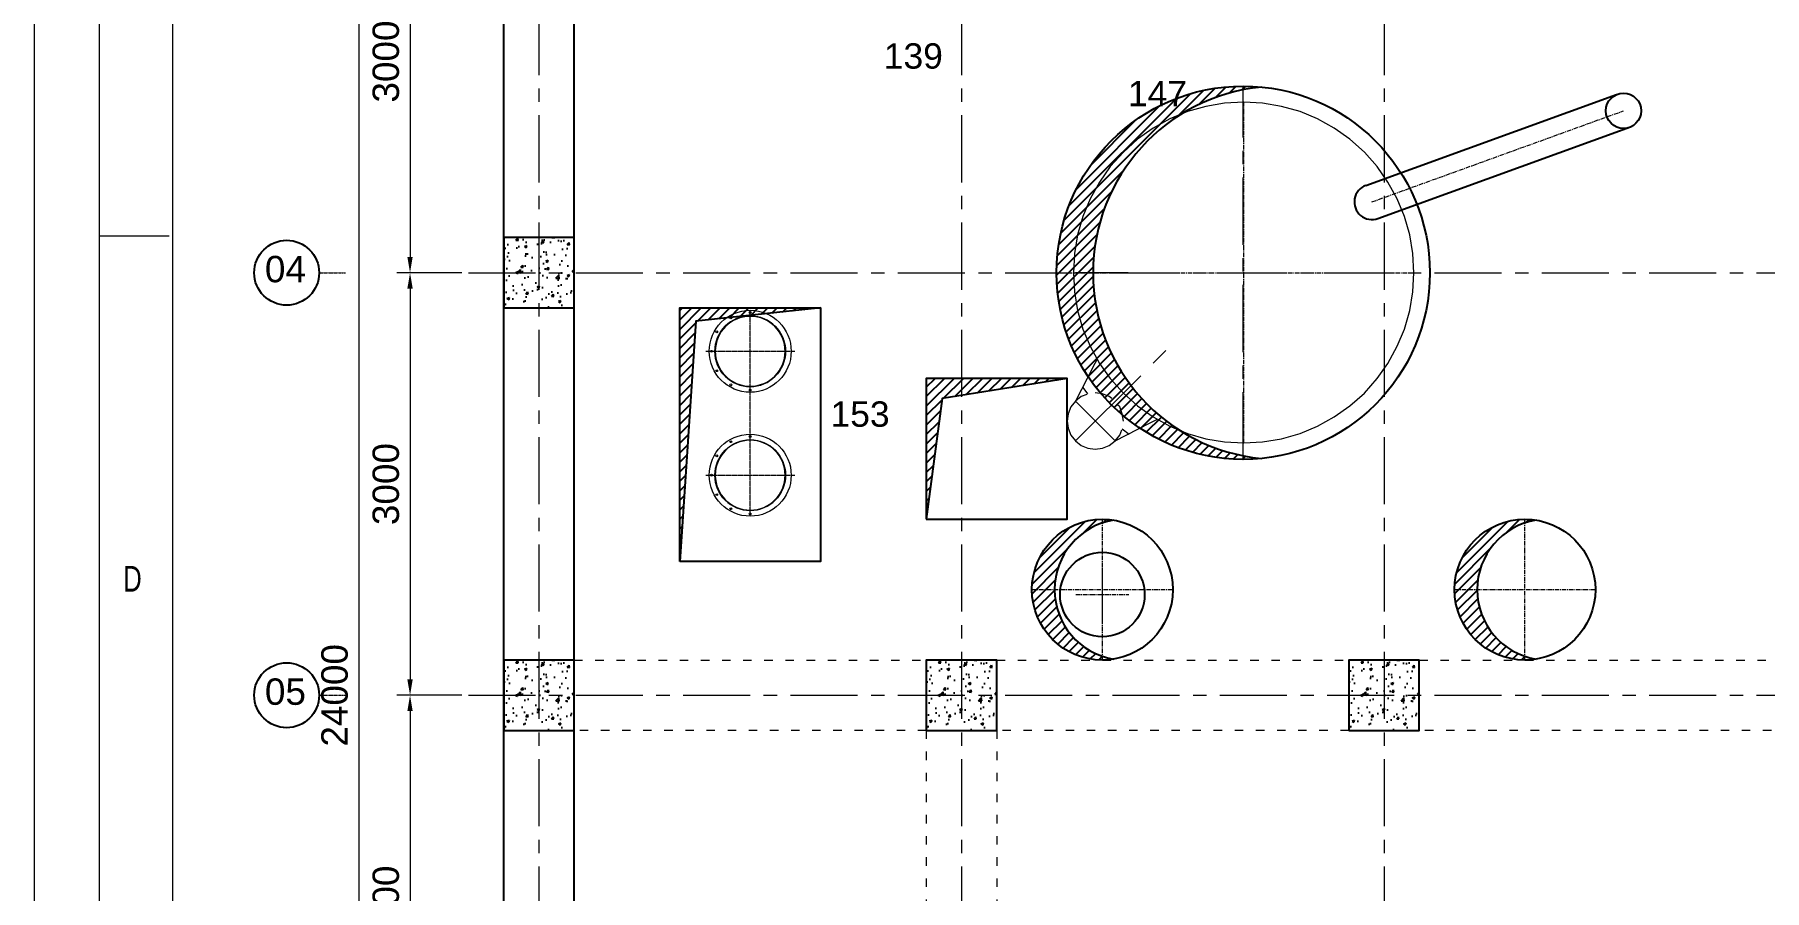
# Model space of a CAD drawing. Header units: millimetres. Extents: x 3220 to 226993, y 817 to 176024.
# Drawn here: x 3220 to 15500, y 117440 to 123516 of the extents above; entities that cross this region are included whole.
import ezdxf

# ---------------------------------------------------------------- set-up
doc = ezdxf.new("R2010")
doc.units = ezdxf.units.MM
for name, pattern in [('ACAD_ISO03W100', [30, 12, -18]), ('AXES', [50.8, 31.75, -6.35, 6.35, -6.35]), ('CENTER', [10.16, 6.35, -1.27, 1.27, -1.27]), ('CHAIN', [0.3543, 0.2362, -0.0295, 0.0591, -0.0295])]:
    doc.linetypes.add(name, pattern=pattern)
doc.layers.add('Axe', color=1, linetype='AXES', lineweight=9)
doc.layers.add('Cache', color=3, linetype='ACAD_ISO03W100', lineweight=13)
doc.layers.add('Mittelpunktmarkierung(DIN)', color=7, linetype='Continuous', lineweight=25, true_color=0x3f3f3f)
doc.layers.add('Sichtbare Kanten(DIN)', color=7, linetype='Continuous', lineweight=50, true_color=0x3f3f3f)
doc.layers.add('Repère', color=76, linetype='Continuous')
doc.styles.add('ARIAL_BOLD', font='arial.ttf')
doc.styles.add('SLDTEXTSTYLE0', font='TXT', dxfattribs={"width": 0.75})
doc.styles.get("Standard").update_dxf_attribs({"font": 'arial.ttf'})
doc.dimstyles.new('ECHE 75', dxfattribs={"dimscale": 75, "dimtxt": 2.5, "dimasz": 1.5, "dimexe": 1.25, "dimexo": 0.625, "dimgap": 1, "dimtad": 1, "dimdec": 0, "dimtxsty": 'ARIAL_BOLD', "dimcen": 2.5, "dimclrd": 4, "dimclre": 4, "dimclrt": 6, "dimadec": 0, "dimazin": 0, "dimtfac": 1, "dimtdec": 0, "dimtmove": 0, "dimatfit": 3, "dimfxl": 1, "dimlwd": 13, "dimlwe": 13, "dimarcsym": 0})

# ---------------------------------------------------------------- blocks, each defined once
blk = doc.blocks.new('*D444')
at = {"color": 4, "lineweight": 13, "transparency": 16777216}
for p, q in [((6253, 124825), (5791, 124825)), ((5885, 124713), (5885, 121938)), ((6253, 121825), (5791, 121825))]:
    blk.add_line(p, q, dxfattribs=at)
at = {"color": 4, "transparency": 16777216}
for points in [[(5866, 124713), (5904, 124713), (5885, 124825)], [(5866, 121938), (5904, 121938), (5885, 121825)]]:
    blk.add_solid(points, dxfattribs=at)
at = {"layer": 'Defpoints', "color": 0, "transparency": 16777216}
for p in [(6300, 124825), (5885, 121825), (6300, 121825)]:
    blk.add_point(p, dxfattribs=at)
at = {"color": 6, "transparency": 16777216, "insert": (5714, 123325), "char_height": 187.5, "attachment_point": 5, "rotation": 90, "style": 'ARIAL_BOLD'}
blk.add_mtext('3000', dxfattribs=at)
blk = doc.blocks.new('*D445')
at = {"color": 4, "lineweight": 13, "transparency": 16777216}
for p, q in [((6253, 121825), (5791, 121825)), ((5885, 121713), (5885, 118938)), ((6253, 118825), (5791, 118825))]:
    blk.add_line(p, q, dxfattribs=at)
at = {"color": 4, "transparency": 16777216}
for points in [[(5866, 121713), (5904, 121713), (5885, 121825)], [(5866, 118938), (5904, 118938), (5885, 118825)]]:
    blk.add_solid(points, dxfattribs=at)
at = {"layer": 'Defpoints', "color": 0, "transparency": 16777216}
for p in [(6300, 121825), (5885, 118825), (6300, 118825)]:
    blk.add_point(p, dxfattribs=at)
at = {"color": 6, "transparency": 16777216, "insert": (5714, 120325), "char_height": 187.5, "attachment_point": 5, "rotation": 90, "style": 'ARIAL_BOLD'}
blk.add_mtext('3000', dxfattribs=at)
blk = doc.blocks.new('*D446')
at = {"color": 4, "lineweight": 13, "transparency": 16777216}
for p, q in [((6253, 118825), (5791, 118825)), ((5885, 118713), (5885, 115938)), ((6253, 115825), (5791, 115825))]:
    blk.add_line(p, q, dxfattribs=at)
at = {"color": 4, "transparency": 16777216}
for points in [[(5866, 118713), (5904, 118713), (5885, 118825)], [(5866, 115938), (5904, 115938), (5885, 115825)]]:
    blk.add_solid(points, dxfattribs=at)
at = {"layer": 'Defpoints', "color": 0, "transparency": 16777216}
for p in [(6300, 118825), (5885, 115825), (6300, 115825)]:
    blk.add_point(p, dxfattribs=at)
at = {"color": 6, "transparency": 16777216, "insert": (5714, 117325), "char_height": 187.5, "attachment_point": 5, "rotation": 90, "style": 'ARIAL_BOLD'}
blk.add_mtext('3000', dxfattribs=at)
blk = doc.blocks.new('*D449')
at = {"color": 4, "lineweight": 13, "transparency": 16777216}
for p, q in [((5557, 130825), (5427, 130825)), ((5521, 130713), (5521, 106938)), ((5744, 106825), (5427, 106825))]:
    blk.add_line(p, q, dxfattribs=at)
at = {"color": 4, "transparency": 16777216}
for points in [[(5502, 130713), (5540, 130713), (5521, 130825)], [(5502, 106938), (5540, 106938), (5521, 106825)]]:
    blk.add_solid(points, dxfattribs=at)
at = {"layer": 'Defpoints', "color": 0, "transparency": 16777216}
for p in [(5604, 130825), (5521, 106825), (5791, 106825)]:
    blk.add_point(p, dxfattribs=at)
at = {"color": 6, "transparency": 16777216, "insert": (5350, 118825), "char_height": 187.5, "attachment_point": 5, "rotation": 90, "style": 'ARIAL_BOLD'}
blk.add_mtext('24000', dxfattribs=at)
blk = doc.blocks.new("SYST7ME D'AXE")
at = {"layer": 'Axe', "ltscale": 15}
for p, q in [((0, 18500), (0, -6500)), ((3000, 18500), (3000, -6500)), ((6000, 18500), (6000, -6500)), ((-500, 9000), (15500, 9000)), ((-500, 6000), (15500, 6000))]:
    blk.add_line(p, q, dxfattribs=at)
blk = doc.blocks.new('Level +4.00 m')
h = blk.add_hatch()
h.set_pattern_fill('ANSI31', color=256, scale=15)
h.paths.add_polyline_path([(5130, -7681, 0.443223), (3675, -9000), (3934, -9000, -0.385787)])
h.paths.add_polyline_path([(3934, -9000), (3675, -9000, 0.443223), (5130, -10319, -0.385787)])
h = blk.add_hatch()
h.set_pattern_fill('AR-CONC', color=256)
h.set_pattern_definition([(50, (-178579.41, -98209.63), (182.18467, -15.93909), [19.05, -209.55]), (355, (-178579.4, -98209.63), (-35.24342, 191.05685), [15.24, -167.64058]), (100.45144, (-178564.23, -98210.96), (146.94125, 175.11775), [16.19001, -178.09024]), (46.1842, (-178579.4, -98158.83), (271.07904, -42.04233), [28.575, -314.325]), (96.63556, (-178556.82, -98162.33), (237.40413, 247.42612), [24.28502, -267.1356]), (351.18415, (-178579.4, -98158.83), (237.40413, 247.42612), [22.85997, -251.45973]), (21, (-178554.01, -98171.53), (151.61439, -102.2652), [19.05, -209.55]), (326, (-178554, -98171.53), (61.80203, 184.18797), [15.24, -167.64]), (71.45144, (-178541.37, -98180.05), (213.41642, 81.92277), [16.19001, -178.08994]), (37.5, (-178579.41, -98209.63), (3.088603, 84.555039), [0, -165.608, 0, -170.18, 0, -168.275]), (7.5, (-178579.41, -98209.63), (66.819663, 100.180575), [0, -97.028, 0, -161.798, 0, -64.135]), (327.5, (-178636.05, -98209.63), (135.590595, -5.728744), [0, -63.5, 0, -198.12, 0, -262.89]), (317.5, (-178661.45, -98209.63), (148.12918, 25.42649), [0, -82.55, 0, -131.572, 0, -186.69])])
h.paths.add_polyline_path([(0, -8750), (-250, -8750), (-250, -9000), (0, -9000)])
h.paths.add_polyline_path([(250, -8750), (0, -8750), (0, -9000), (250, -9000)])
h.paths.add_polyline_path([(250, -9000), (0, -9000), (0, -9250), (250, -9250)])
h.paths.add_polyline_path([(0, -9000), (-250, -9000), (-250, -9250), (0, -9250)])
h = blk.add_hatch()
h.set_pattern_fill('ANSI31', color=256, scale=15)
h.paths.add_polyline_path([(2000, -9250), (1000, -9250), (1000, -11050), (1113, -9345)])
h = blk.add_hatch()
h.set_pattern_fill('ANSI31', color=256, scale=15)
h.set_pattern_definition([(45, (-250, 150), (-33.67596, 33.67596), [])])
h.paths.add_polyline_path([(2750, -9750), (2750, -10750), (2863, -9893), (3750, -9750)])
h = blk.add_hatch()
h.set_pattern_fill('ANSI31', color=256, scale=15)
h.paths.add_polyline_path([(4081, -10757, 0.462539), (3500, -11250, 0.462539), (4081, -11743, -0.84972)])
h = blk.add_hatch()
h.set_pattern_fill('ANSI31', color=256, scale=15)
h.set_pattern_definition([(45, (3000, 0), (-33.67596, 33.67596), [])])
h.paths.add_polyline_path([(7081, -10757, 0.462539), (6500, -11250, 0.462539), (7081, -11743, -0.84972)])
h = blk.add_hatch()
h.set_pattern_fill('AR-CONC', color=256)
h.set_pattern_definition([(50, (-178579.41, -101209.63), (182.18467, -15.93909), [19.05, -209.55]), (355, (-178579.4, -101209.63), (-35.24342, 191.05685), [15.24, -167.64058]), (100.45144, (-178564.23, -101210.96), (146.94125, 175.11775), [16.19001, -178.09024]), (46.1842, (-178579.4, -101158.83), (271.07904, -42.04233), [28.575, -314.325]), (96.63556, (-178556.82, -101162.33), (237.40413, 247.42612), [24.28502, -267.1356]), (351.18415, (-178579.4, -101158.83), (237.40413, 247.42612), [22.85997, -251.45973]), (21, (-178554.01, -101171.53), (151.61439, -102.2652), [19.05, -209.55]), (326, (-178554, -101171.53), (61.80203, 184.18797), [15.24, -167.64]), (71.45144, (-178541.37, -101180.05), (213.41642, 81.92277), [16.19001, -178.08994]), (37.5, (-178579.41, -101209.63), (3.088603, 84.555039), [0, -165.608, 0, -170.18, 0, -168.275]), (7.5, (-178579.41, -101209.63), (66.819663, 100.180575), [0, -97.028, 0, -161.798, 0, -64.135]), (327.5, (-178636.05, -101209.63), (135.590595, -5.728744), [0, -63.5, 0, -198.12, 0, -262.89]), (317.5, (-178661.45, -101209.63), (148.12918, 25.42649), [0, -82.55, 0, -131.572, 0, -186.69])])
h.paths.add_polyline_path([(0, -11750), (-250, -11750), (-250, -12000), (0, -12000)])
h.paths.add_polyline_path([(250, -11750), (0, -11750), (0, -12000), (250, -12000)])
h.paths.add_polyline_path([(250, -12000), (0, -12000), (0, -12250), (250, -12250)])
h.paths.add_polyline_path([(0, -12000), (-250, -12000), (-250, -12250), (0, -12250)])
h = blk.add_hatch()
h.set_pattern_fill('AR-CONC', color=256)
h.set_pattern_definition([(50, (-175579.41, -101209.63), (182.18467, -15.93909), [19.05, -209.55]), (355, (-175579.4, -101209.63), (-35.24342, 191.05685), [15.24, -167.64058]), (100.45144, (-175564.23, -101210.96), (146.94125, 175.11775), [16.19001, -178.09024]), (46.1842, (-175579.4, -101158.83), (271.07904, -42.04233), [28.575, -314.325]), (96.63556, (-175556.82, -101162.33), (237.40413, 247.42612), [24.28502, -267.1356]), (351.18415, (-175579.4, -101158.83), (237.40413, 247.42612), [22.85997, -251.45973]), (21, (-175554.01, -101171.53), (151.61439, -102.2652), [19.05, -209.55]), (326, (-175554, -101171.53), (61.80203, 184.18797), [15.24, -167.64]), (71.45144, (-175541.37, -101180.05), (213.41642, 81.92277), [16.19001, -178.08994]), (37.5, (-175579.41, -101209.63), (3.088603, 84.555039), [0, -165.608, 0, -170.18, 0, -168.275]), (7.5, (-175579.41, -101209.63), (66.819663, 100.180575), [0, -97.028, 0, -161.798, 0, -64.135]), (327.5, (-175636.05, -101209.63), (135.590595, -5.728744), [0, -63.5, 0, -198.12, 0, -262.89]), (317.5, (-175661.45, -101209.63), (148.12918, 25.42649), [0, -82.55, 0, -131.572, 0, -186.69])])
h.paths.add_polyline_path([(3000, -11750), (2750, -11750), (2750, -12000), (3000, -12000)])
h.paths.add_polyline_path([(3250, -11750), (3000, -11750), (3000, -12000), (3250, -12000)])
h.paths.add_polyline_path([(3250, -12000), (3000, -12000), (3000, -12250), (3250, -12250)])
h.paths.add_polyline_path([(3000, -12000), (2750, -12000), (2750, -12250), (3000, -12250)])
h = blk.add_hatch()
h.set_pattern_fill('AR-CONC', color=256)
h.set_pattern_definition([(50, (-172579.41, -101209.63), (182.18467, -15.93909), [19.05, -209.55]), (355, (-172579.4, -101209.63), (-35.24342, 191.05685), [15.24, -167.64058]), (100.45144, (-172564.23, -101210.96), (146.94125, 175.11775), [16.19001, -178.09024]), (46.1842, (-172579.4, -101158.83), (271.07904, -42.04233), [28.575, -314.325]), (96.63556, (-172556.82, -101162.33), (237.40413, 247.42612), [24.28502, -267.1356]), (351.18415, (-172579.4, -101158.83), (237.40413, 247.42612), [22.85997, -251.45973]), (21, (-172554.01, -101171.53), (151.61439, -102.2652), [19.05, -209.55]), (326, (-172554, -101171.53), (61.80203, 184.18797), [15.24, -167.64]), (71.45144, (-172541.37, -101180.05), (213.41642, 81.92277), [16.19001, -178.08994]), (37.5, (-172579.41, -101209.63), (3.088603, 84.555039), [0, -165.608, 0, -170.18, 0, -168.275]), (7.5, (-172579.41, -101209.63), (66.819663, 100.180575), [0, -97.028, 0, -161.798, 0, -64.135]), (327.5, (-172636.05, -101209.63), (135.590595, -5.728744), [0, -63.5, 0, -198.12, 0, -262.89]), (317.5, (-172661.45, -101209.63), (148.12918, 25.42649), [0, -82.55, 0, -131.572, 0, -186.69])])
h.paths.add_polyline_path([(6000, -11750), (5750, -11750), (5750, -12000), (6000, -12000)])
h.paths.add_polyline_path([(6250, -11750), (6000, -11750), (6000, -12000), (6250, -12000)])
h.paths.add_polyline_path([(6250, -12000), (6000, -12000), (6000, -12250), (6250, -12250)])
h.paths.add_polyline_path([(6000, -12000), (5750, -12000), (5750, -12250), (6000, -12250)])
for points in [[(250, -24250), (-250, -24250), (-250, 250), (15250, 250), (15250, -24250), (14750, -24250)], [(250, -23750), (250, -250), (14750, -250), (14750, -23750)], [(2000, -9250), (1113, -9345), (1000, -11050)], [(3750, -9750), (2863, -9893), (2750, -10750)]]:
    blk.add_lwpolyline(points)
for points in [[(-250, -9250), (250, -9250), (250, -8750), (-250, -8750)], [(1000, -11050), (1000, -9250), (2000, -9250), (2000, -11050)], [(2750, -10750), (3750, -10750), (3750, -9750), (2750, -9750)], [(-250, -12250), (250, -12250), (250, -11750), (-250, -11750)], [(2750, -12250), (3250, -12250), (3250, -11750), (2750, -11750)], [(5750, -12250), (6250, -12250), (6250, -11750), (5750, -11750)]]:
    blk.add_lwpolyline(points, close=True)
for centre, radius in [((5000, -9000), 1325), ((4000, -11250), 500), ((7000, -11250), 500)]:
    blk.add_circle(centre, radius)
for centre, radius, start, end in [((5259, -9000), 1325, 95.616, 264.384), ((4161, -11250), 500, 99.2895, 260.7105), ((7161, -11250), 500, 99.2895, 260.7105)]:
    blk.add_arc(centre, radius, start, end)
at = {"layer": 'Axe', "ltscale": 15}
blk.add_line((5000, -10325), (5000, -7675), dxfattribs=at)
at = {"layer": 'Axe'}
for p, q in [((4000, -11750), (4000, -10750)), ((7000, -11750), (7000, -10750)), ((3500, -11250), (4500, -11250)), ((6500, -11250), (7500, -11250))]:
    blk.add_line(p, q, dxfattribs=at)
at = {"layer": 'Cache', "ltscale": 5}
for p, q in [((250, -11750), (2750, -11750)), ((3250, -11750), (8750, -11750)), ((2750, -12250), (250, -12250)), ((2750, -12250), (2750, -17750)), ((8750, -12250), (3250, -12250)), ((3250, -12250), (3250, -17750))]:
    blk.add_line(p, q, dxfattribs=at)
blk.add_blockref("SYST7ME D'AXE", (0, -18000))
blk = doc.blocks.new('tremi service mal')
at = {"color": 7, "linetype": 'Continuous', "lineweight": 5, "true_color": 0x000007}
blk.add_lwpolyline([(1208, -3), (1201, 130), (1179, 263), (1141, 396), (1089, 519), (1023, 638), (945, 749), (856, 852), (752, 942), (645, 1018), (522, 1085), (401, 1137), (268, 1175), (135, 1196), (0, 1204), (-136, 1196), (-269, 1175), (-399, 1137), (-525, 1085), (-644, 1018), (-755, 942), (-855, 852), (-948, 749), (-1026, 638), (-1092, 519), (-1144, 396), (-1180, 263), (-1204, 130), (-1211, -3), (-1204, -140), (-1180, -273), (-1144, -404), (-1092, -529), (-1026, -648), (-948, -758), (-855, -859), (-755, -952), (-644, -1029), (-525, -1095), (-399, -1147), (-269, -1185), (-136, -1206), (0, -1214), (135, -1206), (268, -1185), (401, -1147), (522, -1095), (645, -1029), (752, -952), (856, -859), (945, -758), (1023, -648), (1089, -529), (1141, -404), (1179, -273), (1201, -140)], close=True, dxfattribs=at)
at = {"color": 1, "linetype": 'Continuous', "lineweight": 5, "true_color": 0x000001}
for points in [[(553, -558), (641, -648)], [(731, -736), (1193, -1199), (1193, -1199)], [(0, -825), (0, -1199)], [(1193, -917), (911, -1199)]]:
    blk.add_lwpolyline(points, dxfattribs=at)
at = {"color": 7, "linetype": 'Continuous', "lineweight": 5, "true_color": 0x000007}
for points in [[(1068, -674), (1042, -622)], [(1193, -917), (1068, -674), (1068, -674)], [(1053, -859), (1001, -867), (952, -884), (937, -900)], [(1108, -867), (1146, -817)], [(667, -1073), (911, -1199), (952, -1232), (1001, -1251), (1053, -1259), (1104, -1251), (1153, -1232), (1193, -1199), (1227, -1159), (1246, -1111), (1253, -1059), (1246, -1007), (1227, -959), (1193, -917)], [(893, -940), (878, -959), (859, -1007), (852, -1059)], [(1193, -917), (1153, -884), (1115, -869)], [(667, -1073), (615, -1044)], [(816, -1147), (859, -1114), (859, -1114)], [(864, -1118), (878, -1159), (911, -1199)]]:
    blk.add_lwpolyline(points, dxfattribs=at)
at = {"layer": 'Axe', "color": 1}
for p, q in [((0, -1214), (0, 1204)), ((1208, -3), (-1211, -3))]:
    blk.add_line(p, q, dxfattribs=at)
blk = doc.blocks.new('116 gaine')
at = {"layer": 'Mittelpunktmarkierung(DIN)', "color": 1, "linetype": 'CHAIN', "lineweight": 0, "ltscale": 23.990969}
for p, q in [((-440, -316), (-440, 316)), ((440, -316), (440, 316)), ((731, 0), (-731, 0))]:
    blk.add_line(p, q, dxfattribs=at)
at = {"layer": 'Sichtbare Kanten(DIN)', "color": 5, "lineweight": 0}
for p, q in [((-441, -250), (-441, -248)), ((-440, -248), (-440, -250)), ((440, -250), (440, -248)), ((441, -248), (441, -250))]:
    blk.add_line(p, q, dxfattribs=at)
for centre, radius in [((-440, 0), 291), ((-440, 0), 251), ((440, 0), 291), ((440, 0), 251), ((-715, 0), 6.5), ((-165, 0), 6.5), ((165, 0), 6.5), ((715, 0), 6.5), ((-678, -138), 6.5), ((-578, -238), 6.5), ((-302, -238), 6.5), ((-202, -138), 6.5), ((202, -138), 6.5), ((302, -238), 6.5), ((578, -238), 6.5), ((678, -138), 6.5), ((-440, -275), 6.5), ((440, -275), 6.5)]:
    blk.add_circle(centre, radius, dxfattribs=at)
for centre, radius, start, end in [((-440, 0), 251, 270, 269.7713), ((-440, 0), 248, 270, 269.7685), ((440, 0), 250, 270.2287, 270), ((440, 0), 248, 270.2315, 270)]:
    blk.add_arc(centre, radius, start, end, dxfattribs=at)
blk = doc.blocks.new('140 gaine')
blk.add_blockref('116 gaine', (0, 0))
blk = doc.blocks.new('153 gaine')
blk.add_blockref('140 gaine', (0, 0))
blk = doc.blocks.new('A2 E1-50')
at = {"color": 1, "linetype": 'Continuous', "lineweight": 18}
for p, q in [((-28847.4, 0), (-28847.4, 20086.4)), ((-28363.1, 485.3), (-28363.1, 19601.2))]:
    blk.add_line(p, q, dxfattribs=at)
at = {"linetype": 'Continuous', "lineweight": 18}
blk.add_line((-28619.2, 230.6), (-28619.2, 19860.5), dxfattribs=at)
at = {"color": 5, "linetype": 'Continuous', "lineweight": 15}
blk.add_line((-28375, 13530.8), (-28617.6, 13530.8), dxfattribs=at)
at = {"color": 5, "linetype": 'Continuous', "lineweight": 15, "insert": (-28536.7, 12374.3), "char_height": 89.9, "attachment_point": 1, "style": 'SLDTEXTSTYLE0'}
blk.add_mtext('D', dxfattribs=at)

msp = doc.modelspace()

# ---------------------------------------------------------------- linework, layer by layer
at = {"color": 1, "linetype": 'CENTER', "lineweight": 9}
for p, q in [((5239.7, 121825.5), (5427.2, 121825.5)), ((5239.7, 118825.5), (5427.2, 118825.5))]:
    msp.add_line(p, q, dxfattribs=at)
at = {"color": 4}
for points in [[(12671.1, 122445.9), (14451, 123090.3)], [(12756.3, 122210.9), (14549, 122860.3)]]:
    msp.add_lwpolyline(points, dxfattribs=at)
for centre, radius in [((14500, 122975.3), 125), ((10800, 119540.5), 300)]:
    msp.add_circle(centre, radius, dxfattribs=at)
at = {"color": 5}
for centre in [(5009.2, 121825.5), (5009.2, 118825.5)]:
    msp.add_circle(centre, 230.5, dxfattribs=at)
at = {"color": 4}
msp.add_arc((12713.7, 122328.4), 125, 109.90295, 289.91449, dxfattribs=at)
at = {"layer": 'Axe', "color": 1}
for p, q in [((10800, 119353), (10800, 119728)), ((10612.5, 119540.5), (10987.5, 119540.5))]:
    msp.add_line(p, q, dxfattribs=at)
at = {"layer": 'Axe'}
msp.add_lwpolyline([(12713.7, 122328.4), (14500, 122975.3)], dxfattribs=at)

# ---------------------------------------------------------------- block references
at = {"xscale": 2.024564718585504, "yscale": 2.024564718585504, "zscale": 2.024564718585504}
msp.add_blockref('A2 E1-50', (61623, 94690.9), dxfattribs=at)
at = {"color": 2}
msp.add_blockref('Level +4.00 m', (6800, 130825.5), dxfattribs=at)
at = {"color": 2, "rotation": 270}
msp.add_blockref('tremi service mal', (11808, 121825.5), dxfattribs=at)
at = {"rotation": 270}
msp.add_blockref('153 gaine', (8300, 120827.8), dxfattribs=at)

# ---------------------------------------------------------------- texts
at = {"char_height": 187.5, "attachment_point": 5, "style": 'ARIAL_BOLD'}
for s, insert in [('04', (5000.3, 121850.1)), ('05', (5000.3, 118850.1))]:
    msp.add_mtext(s, dxfattribs=dict(at, insert=insert))
at = {"layer": 'Repère', "char_height": 180, "attachment_point": 1}
for s, insert in [('139', (9248.3, 123454.6)), ('147', (10981.1, 123187.8)), ('153', (8870.1, 120912))]:
    msp.add_mtext_dynamic_manual_height_columns(s, width=631.382, gutter_width=12.5, heights=[0], dxfattribs=dict(at, insert=insert))

# ---------------------------------------------------------------- dimensions: what is measured, and where the dimension line sits
for base, p1, p2, picture, middle in [((5520.9, 106825.5), (5603.5, 130825.5), (5791, 106825.5), '*D449', (5350.2, 118825.5)), ((5884.8, 121825.5), (6300, 124825.5), (6300, 121825.5), '*D444', (5714, 123325.5)), ((5884.8, 118825.5), (6300, 121825.5), (6300, 118825.5), '*D445', (5714, 120325.5)), ((5884.8, 115825.5), (6300, 118825.5), (6300, 115825.5), '*D446', (5714, 117325.5))]:
    dim = msp.add_linear_dim(base=base, p1=p1, p2=p2, angle=90, dimstyle='ECHE 75')
    dim.commit()
    dim.dimension.update_dxf_attribs({"geometry": picture, "text_midpoint": middle})

doc.saveas('drawing.dxf')
